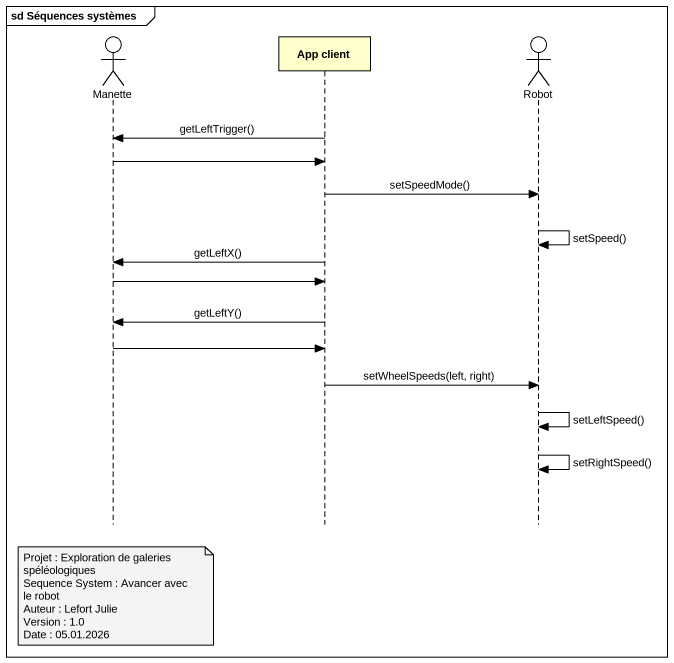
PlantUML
@startuml
mainframe sd Séquences systèmes
hide footbox
actor Manette
participant "App client" as App_client
actor Robot

App_client -> Manette : getLeftTrigger()
Manette -> App_client
App_client -> Robot : setSpeedMode()
Robot -> Robot : setSpeed()
App_client -> Manette : getLeftX()
Manette -> App_client
App_client -> Manette : getLeftY()
Manette -> App_client
App_client -> Robot : setWheelSpeeds(left, right)
Robot -> Robot : setLeftSpeed()
Robot -> Robot : setRightSpeed()
note over Manette
  Projet : Exploration de galeries spéléologiques
  Sequence System : Avancer avec le robot
  Auteur : Lefort Julie
  Version : 1.0
  Date : 05.01.2026
end note
@enduml
